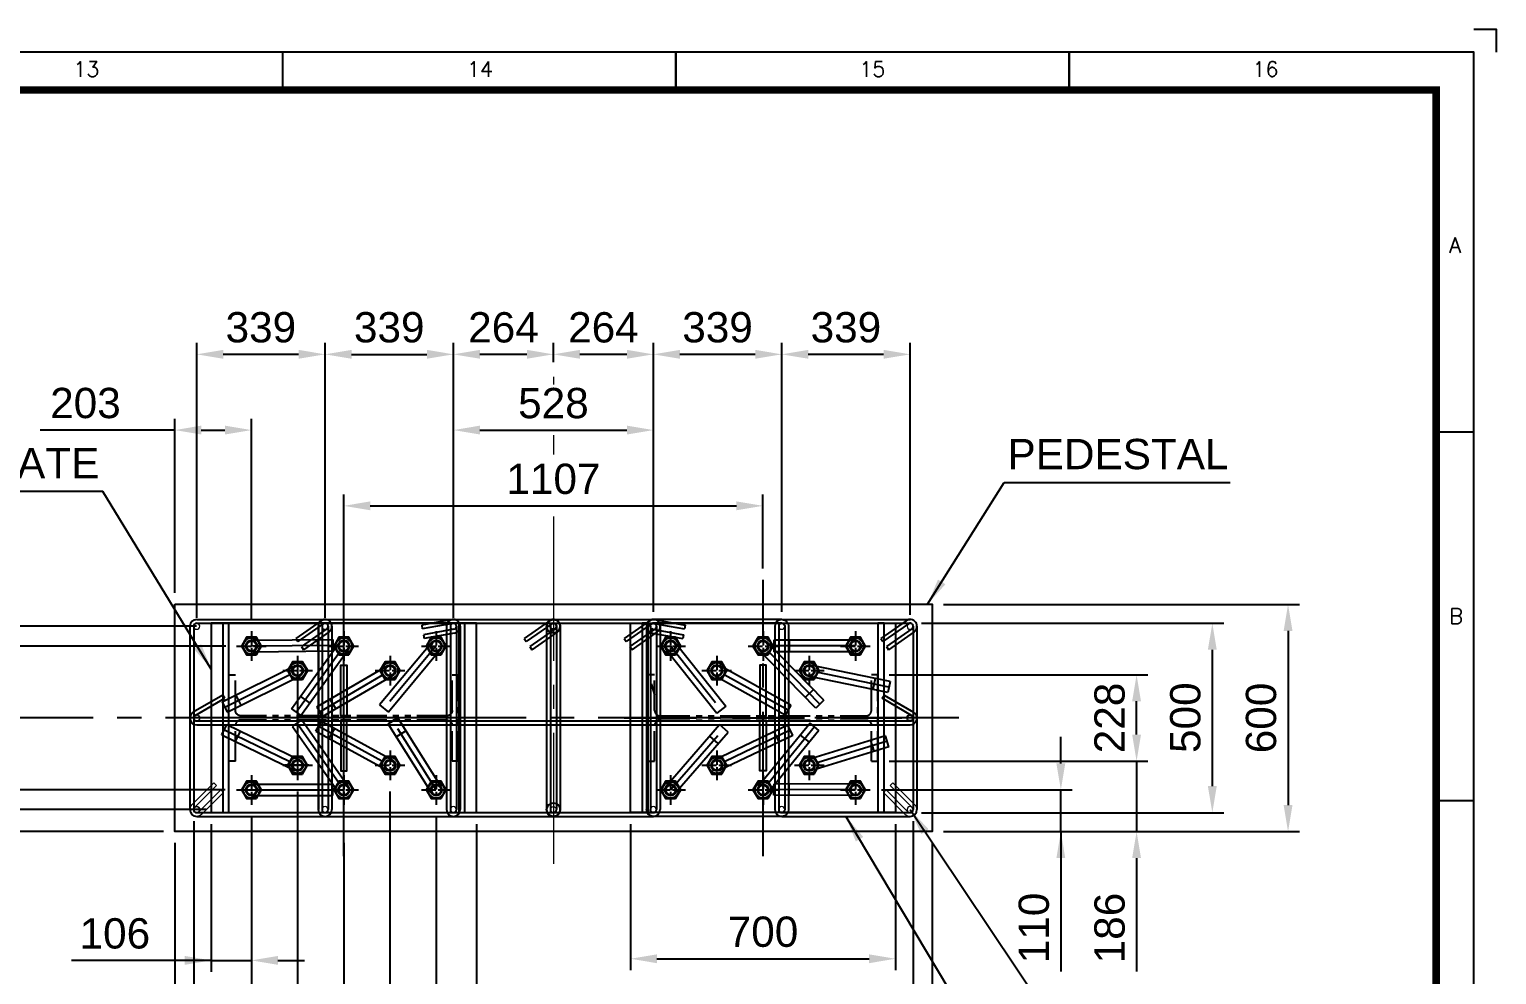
# Model space of a CAD drawing. Header units: millimetres. Extents: x -1055 to 11244, y -20673 to 2560.
# Drawn here: x 4009.2 to 4202.9, y 1617.1 to 1741.8 of the extents above; entities that cross this region are included whole.
import ezdxf
from ezdxf.enums import TextEntityAlignment as Align

# ---------------------------------------------------------------- set-up
doc = ezdxf.new("R2010")
doc.units = ezdxf.units.MM
doc.linetypes.add('CENTER2', pattern=[28.575, 19.05, -3.175, 3.175, -3.175])
doc.linetypes.add('PHANTOM2', pattern=[31.75, 15.875, -3.175, 3.175, -3.175, 3.175, -3.175])
doc.layers.add('BORDER', color=6, linetype='Continuous')
doc.styles.add('ROMANS', font='romans.shx', dxfattribs={"width": 0.8})
doc.styles.get("Standard").update_dxf_attribs({"font": 'arial.ttf'})
doc.dimstyles.new('ISO-25', dxfattribs={"dimtxt": 4, "dimasz": 3.5, "dimexe": 1.5, "dimexo": 1.5, "dimgap": 1.5, "dimtad": 1, "dimtxsty": 'Standard', "dimcen": 0, "dimadec": 0, "dimazin": 0, "dimtfac": 1, "dimtmove": 0, "dimatfit": 3, "dimfxl": 1, "dimarcsym": 0})

# ---------------------------------------------------------------- blocks, each defined once
blk = doc.blocks.new('A1B')
at = {"layer": 'BORDER', "color": 1}
for p, q in [((679.69, 590), (679.69, 585)), ((731.63, 590), (731.63, 585)), ((731.63, 585), (731.63, 590)), ((731.63, 590), (731.63, 585)), ((783.56, 590), (783.56, 585)), ((783.56, 585), (783.56, 590)), ((837, 539.83), (832, 539.83)), ((837, 491.17), (832, 491.17))]:
    blk.add_line(p, q, dxfattribs=at)
blk.add_lwpolyline([(840, 590), (840, 593), (837, 593)], dxfattribs=at)
at = {"layer": 'BORDER'}
blk.add_lwpolyline([(837, 3), (837, 590), (3, 590), (3, 3)], close=True, dxfattribs=at)
at = {"layer": 'BORDER', "const_width": 1}
blk.add_lwpolyline([(8, 8), (832, 8), (832, 585), (8, 585)], close=True, dxfattribs=at)
at = {"layer": 'BORDER', "color": 1, "style": 'ROMANS'}
for s, p in [('13', (653.79, 586.75)), ('14', (705.77, 586.75)), ('15', (757.56, 586.75)), ('16', (809.48, 586.75)), ('A', (834.52, 563.52)), ('B', (834.65, 514.55))]:
    blk.add_text(s, height=2, dxfattribs=at).set_placement(p, align=Align.CENTER)
blk = doc.blocks.new('*D27933')
at = {"color": 0, "lineweight": -2}
for p, q in [((4065.19, 1664.94), (4065.19, 1690.44)), ((4091.59, 1664.94), (4091.59, 1690.44)), ((4068.69, 1688.94), (4088.09, 1688.94))]:
    blk.add_line(p, q, dxfattribs=at)
at = {"color": 0}
for points in [[(4068.69, 1689.53), (4068.69, 1688.36), (4065.19, 1688.94)], [(4088.09, 1688.36), (4088.09, 1689.53), (4091.59, 1688.94)]]:
    blk.add_solid(points, dxfattribs=at)
at = {"layer": 'Defpoints', "color": 0}
for p in [(4091.59, 1688.94), (4065.19, 1663.44), (4091.59, 1663.44)]:
    blk.add_point(p, dxfattribs=at)
at = {"color": 0, "insert": (4078.39, 1692.48), "char_height": 4, "attachment_point": 5}
blk.add_mtext('528', dxfattribs=at)
blk = doc.blocks.new('*D27934')
at = {"color": 0, "lineweight": -2}
for p, q in [((3997.6, 1650.94), (3993.89, 1650.94)), ((3995.39, 1642.34), (3995.39, 1647.44)), ((4032.53, 1638.84), (3993.89, 1638.84)), ((3995.39, 1638.84), (3995.39, 1623.48))]:
    blk.add_line(p, q, dxfattribs=at)
at = {"color": 0}
for points in [[(3995.97, 1647.44), (3994.8, 1647.44), (3995.39, 1650.94)], [(3994.8, 1642.34), (3995.97, 1642.34), (3995.39, 1638.84)]]:
    blk.add_solid(points, dxfattribs=at)
at = {"layer": 'Defpoints', "color": 0}
for p in [(3995.39, 1650.94), (3999.1, 1650.94), (4034.03, 1638.84)]:
    blk.add_point(p, dxfattribs=at)
at = {"color": 0, "insert": (3991.88, 1629.41), "char_height": 4, "attachment_point": 5, "rotation": 90}
blk.add_mtext('242', dxfattribs=at)
blk = doc.blocks.new('*D27935')
at = {"color": 0, "lineweight": -2}
for p, q in [((4035.15, 1660.44), (4003.89, 1660.44)), ((4005.39, 1656.94), (4005.39, 1644.94)), ((4035.06, 1641.44), (4003.89, 1641.44))]:
    blk.add_line(p, q, dxfattribs=at)
at = {"color": 0}
for points in [[(4005.97, 1656.94), (4004.8, 1656.94), (4005.39, 1660.44)], [(4004.8, 1644.94), (4005.97, 1644.94), (4005.39, 1641.44)]]:
    blk.add_solid(points, dxfattribs=at)
at = {"layer": 'Defpoints', "color": 0}
for p in [(4036.65, 1660.44), (4005.39, 1641.44), (4036.56, 1641.44)]:
    blk.add_point(p, dxfattribs=at)
at = {"color": 0, "insert": (4001.84, 1650.94), "char_height": 4, "attachment_point": 5, "rotation": 90}
blk.add_mtext('380', dxfattribs=at)
blk = doc.blocks.new('*D27936')
at = {"color": 0, "lineweight": -2}
for p, q in [((4005.39, 1644.94), (4005.39, 1648.44)), ((4035.06, 1641.44), (4003.89, 1641.44)), ((4005.39, 1635.94), (4005.39, 1641.44)), ((4026.89, 1635.94), (4003.89, 1635.94)), ((4005.39, 1635.94), (4005.39, 1617.49)), ((4005.39, 1632.44), (4005.39, 1628.94))]:
    blk.add_line(p, q, dxfattribs=at)
at = {"color": 0}
for points in [[(4004.8, 1644.94), (4005.97, 1644.94), (4005.39, 1641.44)], [(4005.97, 1632.44), (4004.8, 1632.44), (4005.39, 1635.94)]]:
    blk.add_solid(points, dxfattribs=at)
at = {"layer": 'Defpoints', "color": 0}
for p in [(4005.39, 1641.44), (4036.56, 1641.44), (4028.39, 1635.94)]:
    blk.add_point(p, dxfattribs=at)
at = {"color": 0, "insert": (4001.84, 1623.22), "char_height": 4, "attachment_point": 5, "rotation": 90}
blk.add_mtext('110', dxfattribs=at)
blk = doc.blocks.new('*D27937')
at = {"color": 0, "lineweight": -2}
for p, q in [((4028.39, 1667.44), (4028.39, 1690.44)), ((4038.51, 1663.9), (4038.51, 1690.44)), ((4028.39, 1688.94), (4010.64, 1688.94)), ((4031.89, 1688.94), (4035.01, 1688.94))]:
    blk.add_line(p, q, dxfattribs=at)
at = {"color": 0}
for points in [[(4031.89, 1689.53), (4031.89, 1688.36), (4028.39, 1688.94)], [(4035.01, 1688.36), (4035.01, 1689.53), (4038.51, 1688.94)]]:
    blk.add_solid(points, dxfattribs=at)
at = {"layer": 'Defpoints', "color": 0}
for p in [(4038.51, 1688.94), (4028.39, 1665.94), (4038.51, 1662.4)]:
    blk.add_point(p, dxfattribs=at)
at = {"color": 0, "insert": (4016.6, 1692.49), "char_height": 4, "attachment_point": 5}
blk.add_mtext('203', dxfattribs=at)
blk = doc.blocks.new('*D27938')
at = {"color": 0, "lineweight": -2}
for p, q in [((4129.89, 1665.94), (4176.89, 1665.94)), ((4175.39, 1662.44), (4175.39, 1639.44)), ((4129.89, 1635.94), (4176.89, 1635.94))]:
    blk.add_line(p, q, dxfattribs=at)
at = {"color": 0}
for points in [[(4175.97, 1662.44), (4174.8, 1662.44), (4175.39, 1665.94)], [(4174.8, 1639.44), (4175.97, 1639.44), (4175.39, 1635.94)]]:
    blk.add_solid(points, dxfattribs=at)
at = {"layer": 'Defpoints', "color": 0}
for p in [(4128.39, 1665.94), (4128.39, 1635.94), (4175.39, 1635.94)]:
    blk.add_point(p, dxfattribs=at)
at = {"color": 0, "insert": (4171.84, 1650.94), "char_height": 4, "attachment_point": 5, "rotation": 90}
blk.add_mtext('600', dxfattribs=at)
blk = doc.blocks.new('*D27939')
at = {"color": 0, "lineweight": -2}
for p, q in [((4126.99, 1663.44), (4166.89, 1663.44)), ((4165.39, 1641.94), (4165.39, 1659.94)), ((4126.99, 1638.44), (4166.89, 1638.44))]:
    blk.add_line(p, q, dxfattribs=at)
at = {"color": 0}
for points in [[(4165.97, 1659.94), (4164.8, 1659.94), (4165.39, 1663.44)], [(4164.8, 1641.94), (4165.97, 1641.94), (4165.39, 1638.44)]]:
    blk.add_solid(points, dxfattribs=at)
at = {"layer": 'Defpoints', "color": 0}
for p in [(4125.49, 1663.44), (4165.39, 1663.44), (4125.49, 1638.44)]:
    blk.add_point(p, dxfattribs=at)
at = {"color": 0, "insert": (4161.84, 1650.98), "char_height": 4, "attachment_point": 5, "rotation": 90}
blk.add_mtext('500', dxfattribs=at)
blk = doc.blocks.new('*D27940')
at = {"color": 0, "lineweight": -2}
for p, q in [((4122.74, 1656.64), (4156.89, 1656.64)), ((4155.39, 1648.74), (4155.39, 1653.14)), ((4122.74, 1645.24), (4156.89, 1645.24))]:
    blk.add_line(p, q, dxfattribs=at)
at = {"color": 0}
for points in [[(4155.97, 1653.14), (4154.8, 1653.14), (4155.39, 1656.64)], [(4154.8, 1648.74), (4155.97, 1648.74), (4155.39, 1645.24)]]:
    blk.add_solid(points, dxfattribs=at)
at = {"layer": 'Defpoints', "color": 0}
for p in [(4121.24, 1656.64), (4155.39, 1656.64), (4121.24, 1645.24)]:
    blk.add_point(p, dxfattribs=at)
at = {"color": 0, "insert": (4151.84, 1650.94), "char_height": 4, "attachment_point": 5, "rotation": 90}
blk.add_mtext('228', dxfattribs=at)
blk = doc.blocks.new('*D27941')
at = {"color": 0, "lineweight": -2}
for p, q in [((4155.39, 1648.74), (4155.39, 1652.24)), ((4122.74, 1645.24), (4156.89, 1645.24)), ((4155.39, 1645.24), (4155.39, 1635.94)), ((4129.89, 1635.94), (4156.89, 1635.94)), ((4155.39, 1632.44), (4155.39, 1617.48))]:
    blk.add_line(p, q, dxfattribs=at)
at = {"color": 0}
for points in [[(4154.8, 1648.74), (4155.97, 1648.74), (4155.39, 1645.24)], [(4155.97, 1632.44), (4154.8, 1632.44), (4155.39, 1635.94)]]:
    blk.add_solid(points, dxfattribs=at)
at = {"layer": 'Defpoints', "color": 0}
for p in [(4121.24, 1645.24), (4128.39, 1635.94), (4155.39, 1635.94)]:
    blk.add_point(p, dxfattribs=at)
at = {"color": 0, "insert": (4151.84, 1623.21), "char_height": 4, "attachment_point": 5, "rotation": 90}
blk.add_mtext('186', dxfattribs=at)
blk = doc.blocks.new('*D27942')
at = {"color": 0, "lineweight": -2}
for p, q in [((4145.39, 1644.94), (4145.39, 1648.44)), ((4121.72, 1641.44), (4146.89, 1641.44)), ((4145.39, 1635.94), (4145.39, 1641.44)), ((4129.89, 1635.94), (4146.89, 1635.94)), ((4145.39, 1635.94), (4145.39, 1617.49)), ((4145.39, 1632.44), (4145.39, 1628.94))]:
    blk.add_line(p, q, dxfattribs=at)
at = {"color": 0}
for points in [[(4144.8, 1644.94), (4145.97, 1644.94), (4145.39, 1641.44)], [(4145.97, 1632.44), (4144.8, 1632.44), (4145.39, 1635.94)]]:
    blk.add_solid(points, dxfattribs=at)
at = {"layer": 'Defpoints', "color": 0}
for p in [(4120.22, 1641.44), (4145.39, 1641.44), (4128.39, 1635.94)]:
    blk.add_point(p, dxfattribs=at)
at = {"color": 0, "insert": (4141.84, 1623.22), "char_height": 4, "attachment_point": 5, "rotation": 90}
blk.add_mtext('110', dxfattribs=at)
blk = doc.blocks.new('*D27943')
at = {"color": 0, "lineweight": -2}
for p, q in [((4028.39, 1634.44), (4028.39, 1547.44)), ((4128.39, 1634.44), (4128.39, 1547.44)), ((4031.89, 1548.94), (4124.89, 1548.94))]:
    blk.add_line(p, q, dxfattribs=at)
at = {"color": 0}
for points in [[(4031.89, 1549.53), (4031.89, 1548.36), (4028.39, 1548.94)], [(4124.89, 1548.36), (4124.89, 1549.53), (4128.39, 1548.94)]]:
    blk.add_solid(points, dxfattribs=at)
at = {"layer": 'Defpoints', "color": 0}
for p in [(4028.39, 1635.94), (4128.39, 1635.94), (4128.39, 1548.94)]:
    blk.add_point(p, dxfattribs=at)
at = {"color": 0, "insert": (4078.39, 1552.48), "char_height": 4, "attachment_point": 5}
blk.add_mtext('2000', dxfattribs=at)
blk = doc.blocks.new('*D27944')
at = {"color": 0, "lineweight": -2}
for p, q in [((4030.89, 1637.34), (4030.89, 1557.44)), ((4125.89, 1637.34), (4125.89, 1557.44)), ((4034.39, 1558.94), (4122.39, 1558.94))]:
    blk.add_line(p, q, dxfattribs=at)
at = {"color": 0}
for points in [[(4034.39, 1559.53), (4034.39, 1558.36), (4030.89, 1558.94)], [(4122.39, 1558.36), (4122.39, 1559.53), (4125.89, 1558.94)]]:
    blk.add_solid(points, dxfattribs=at)
at = {"layer": 'Defpoints', "color": 0}
for p in [(4030.89, 1638.84), (4125.89, 1638.84), (4125.89, 1558.94)]:
    blk.add_point(p, dxfattribs=at)
at = {"color": 0, "insert": (4078.36, 1562.48), "char_height": 4, "attachment_point": 5}
blk.add_mtext('1900', dxfattribs=at)
blk = doc.blocks.new('*D27945')
at = {"color": 0, "lineweight": -2}
for p, q in [((4030.89, 1637.34), (4030.89, 1607.44)), ((4038.51, 1637.99), (4038.51, 1607.44)), ((4030.89, 1608.94), (4012.43, 1608.94)), ((4027.39, 1608.94), (4023.89, 1608.94)), ((4030.89, 1608.94), (4038.51, 1608.94)), ((4042.01, 1608.94), (4045.51, 1608.94))]:
    blk.add_line(p, q, dxfattribs=at)
at = {"color": 0}
for points in [[(4027.39, 1608.36), (4027.39, 1609.53), (4030.89, 1608.94)], [(4042.01, 1609.53), (4042.01, 1608.36), (4038.51, 1608.94)]]:
    blk.add_solid(points, dxfattribs=at)
at = {"layer": 'Defpoints', "color": 0}
for p in [(4038.51, 1639.49), (4030.89, 1638.84), (4038.51, 1608.94)]:
    blk.add_point(p, dxfattribs=at)
at = {"color": 0, "insert": (4018.16, 1612.49), "char_height": 4, "attachment_point": 5}
blk.add_mtext('153', dxfattribs=at)
blk = doc.blocks.new('*D27946')
at = {"color": 0, "lineweight": -2}
for p, q in [((4044.61, 1641.24), (4044.61, 1597.44)), ((4038.51, 1637.99), (4038.51, 1597.44)), ((4038.51, 1598.94), (4014.38, 1598.94)), ((4035.01, 1598.94), (4031.51, 1598.94)), ((4038.51, 1598.94), (4044.61, 1598.94)), ((4048.11, 1598.94), (4051.61, 1598.94))]:
    blk.add_line(p, q, dxfattribs=at)
at = {"color": 0}
for points in [[(4035.01, 1598.36), (4035.01, 1599.53), (4038.51, 1598.94)], [(4048.11, 1599.53), (4048.11, 1598.36), (4044.61, 1598.94)]]:
    blk.add_solid(points, dxfattribs=at)
at = {"layer": 'Defpoints', "color": 0}
for p in [(4044.61, 1642.74), (4038.51, 1639.49), (4044.61, 1598.94)]:
    blk.add_point(p, dxfattribs=at)
at = {"color": 0, "insert": (4020.09, 1602.45), "char_height": 4, "attachment_point": 5}
blk.add_mtext('122', dxfattribs=at)
blk = doc.blocks.new('*D27947')
at = {"color": 0, "lineweight": -2}
for p, q in [((4044.61, 1641.24), (4044.61, 1567.44)), ((4050.71, 1634.44), (4050.71, 1567.44)), ((4041.11, 1568.94), (4037.61, 1568.94)), ((4044.61, 1568.94), (4050.71, 1568.94)), ((4050.71, 1568.94), (4069.13, 1568.94)), ((4054.21, 1568.94), (4057.71, 1568.94))]:
    blk.add_line(p, q, dxfattribs=at)
at = {"color": 0}
for points in [[(4041.11, 1568.36), (4041.11, 1569.53), (4044.61, 1568.94)], [(4054.21, 1569.53), (4054.21, 1568.36), (4050.71, 1568.94)]]:
    blk.add_solid(points, dxfattribs=at)
at = {"layer": 'Defpoints', "color": 0}
for p in [(4044.61, 1642.74), (4050.71, 1635.94), (4050.71, 1568.94)]:
    blk.add_point(p, dxfattribs=at)
at = {"color": 0, "insert": (4063.42, 1572.45), "char_height": 4, "attachment_point": 5}
blk.add_mtext('122', dxfattribs=at)
blk = doc.blocks.new('*D27948')
at = {"color": 0, "lineweight": -2}
for p, q in [((4056.81, 1641.24), (4056.81, 1577.44)), ((4050.71, 1634.44), (4050.71, 1577.44)), ((4047.21, 1578.94), (4043.71, 1578.94)), ((4050.71, 1578.94), (4056.81, 1578.94)), ((4056.81, 1578.94), (4075.23, 1578.94)), ((4060.31, 1578.94), (4063.81, 1578.94))]:
    blk.add_line(p, q, dxfattribs=at)
at = {"color": 0}
for points in [[(4047.21, 1578.36), (4047.21, 1579.53), (4050.71, 1578.94)], [(4060.31, 1579.53), (4060.31, 1578.36), (4056.81, 1578.94)]]:
    blk.add_solid(points, dxfattribs=at)
at = {"layer": 'Defpoints', "color": 0}
for p in [(4056.81, 1642.74), (4050.71, 1635.94), (4056.81, 1578.94)]:
    blk.add_point(p, dxfattribs=at)
at = {"color": 0, "insert": (4069.52, 1582.45), "char_height": 4, "attachment_point": 5}
blk.add_mtext('122', dxfattribs=at)
blk = doc.blocks.new('*D27949')
at = {"color": 0, "lineweight": -2}
for p, q in [((4056.81, 1641.24), (4056.81, 1587.44)), ((4062.91, 1637.99), (4062.91, 1587.44)), ((4053.31, 1588.94), (4049.81, 1588.94)), ((4062.91, 1588.94), (4056.81, 1588.94)), ((4062.91, 1588.94), (4081.33, 1588.94)), ((4066.41, 1588.94), (4069.91, 1588.94))]:
    blk.add_line(p, q, dxfattribs=at)
at = {"color": 0}
for points in [[(4053.31, 1588.36), (4053.31, 1589.53), (4056.81, 1588.94)], [(4066.41, 1589.53), (4066.41, 1588.36), (4062.91, 1588.94)]]:
    blk.add_solid(points, dxfattribs=at)
at = {"layer": 'Defpoints', "color": 0}
for p in [(4056.81, 1642.74), (4062.91, 1639.49), (4056.81, 1588.94)]:
    blk.add_point(p, dxfattribs=at)
at = {"color": 0, "insert": (4075.62, 1592.45), "char_height": 4, "attachment_point": 5}
blk.add_mtext('122', dxfattribs=at)
blk = doc.blocks.new('*D27950')
at = {"color": 0, "lineweight": -2}
for p, q in [((4050.71, 1667.44), (4050.71, 1680.44)), ((4106.06, 1670.67), (4106.06, 1680.44)), ((4054.21, 1678.94), (4102.56, 1678.94))]:
    blk.add_line(p, q, dxfattribs=at)
at = {"color": 0}
for points in [[(4054.21, 1679.53), (4054.21, 1678.36), (4050.71, 1678.94)], [(4102.56, 1678.36), (4102.56, 1679.53), (4106.06, 1678.94)]]:
    blk.add_solid(points, dxfattribs=at)
at = {"layer": 'Defpoints', "color": 0}
for p in [(4106.06, 1678.94), (4106.06, 1669.17), (4050.71, 1665.94)]:
    blk.add_point(p, dxfattribs=at)
at = {"color": 0, "insert": (4078.39, 1682.48), "char_height": 4, "attachment_point": 5}
blk.add_mtext('1107', dxfattribs=at)
blk = doc.blocks.new('*D27951')
at = {"color": 0, "lineweight": -2}
for p, q in [((4048.24, 1664.14), (4048.24, 1700.44)), ((4065.19, 1664.14), (4065.19, 1700.44)), ((4051.74, 1698.94), (4061.69, 1698.94))]:
    blk.add_line(p, q, dxfattribs=at)
at = {"color": 0}
for points in [[(4051.74, 1699.53), (4051.74, 1698.36), (4048.24, 1698.94)], [(4061.69, 1698.36), (4061.69, 1699.53), (4065.19, 1698.94)]]:
    blk.add_solid(points, dxfattribs=at)
at = {"layer": 'Defpoints', "color": 0}
for p in [(4065.19, 1698.94), (4048.24, 1662.64), (4065.19, 1662.64)]:
    blk.add_point(p, dxfattribs=at)
at = {"color": 0, "insert": (4056.71, 1702.49), "char_height": 4, "attachment_point": 5}
blk.add_mtext('339', dxfattribs=at)
blk = doc.blocks.new('*D27952')
at = {"color": 0, "lineweight": -2}
for p, q in [((4031.29, 1664.14), (4031.29, 1700.44)), ((4048.24, 1664.14), (4048.24, 1700.44)), ((4044.74, 1698.94), (4034.79, 1698.94))]:
    blk.add_line(p, q, dxfattribs=at)
at = {"color": 0}
for points in [[(4034.79, 1699.53), (4034.79, 1698.36), (4031.29, 1698.94)], [(4044.74, 1698.36), (4044.74, 1699.53), (4048.24, 1698.94)]]:
    blk.add_solid(points, dxfattribs=at)
at = {"layer": 'Defpoints', "color": 0}
for p in [(4031.29, 1698.94), (4031.29, 1662.64), (4048.24, 1662.64)]:
    blk.add_point(p, dxfattribs=at)
at = {"color": 0, "insert": (4039.76, 1702.49), "char_height": 4, "attachment_point": 5}
blk.add_mtext('339', dxfattribs=at)
blk = doc.blocks.new('*D27953')
at = {"color": 0, "lineweight": -2}
for p, q in [((4065.19, 1664.14), (4065.19, 1700.44)), ((4078.39, 1698.17), (4078.39, 1700.44)), ((4074.89, 1698.94), (4068.69, 1698.94))]:
    blk.add_line(p, q, dxfattribs=at)
at = {"color": 0}
for points in [[(4068.69, 1699.53), (4068.69, 1698.36), (4065.19, 1698.94)], [(4074.89, 1698.36), (4074.89, 1699.53), (4078.39, 1698.94)]]:
    blk.add_solid(points, dxfattribs=at)
at = {"layer": 'Defpoints', "color": 0}
for p in [(4065.19, 1698.94), (4078.39, 1696.67), (4065.19, 1662.64)]:
    blk.add_point(p, dxfattribs=at)
at = {"color": 0, "insert": (4071.79, 1702.48), "char_height": 4, "attachment_point": 5}
blk.add_mtext('264', dxfattribs=at)
blk = doc.blocks.new('*D27954')
at = {"color": 0, "lineweight": -2}
for p, q in [((4108.54, 1664.94), (4108.54, 1700.44)), ((4125.49, 1664.54), (4125.49, 1700.44)), ((4121.99, 1698.94), (4112.04, 1698.94))]:
    blk.add_line(p, q, dxfattribs=at)
at = {"color": 0}
for points in [[(4112.04, 1699.53), (4112.04, 1698.36), (4108.54, 1698.94)], [(4121.99, 1698.36), (4121.99, 1699.53), (4125.49, 1698.94)]]:
    blk.add_solid(points, dxfattribs=at)
at = {"layer": 'Defpoints', "color": 0}
for p in [(4108.54, 1698.94), (4108.54, 1663.44), (4125.49, 1663.04)]:
    blk.add_point(p, dxfattribs=at)
at = {"color": 0, "insert": (4117.01, 1702.49), "char_height": 4, "attachment_point": 5}
blk.add_mtext('339', dxfattribs=at)
blk = doc.blocks.new('*D27955')
at = {"color": 0, "lineweight": -2}
for p, q in [((4091.59, 1664.94), (4091.59, 1700.44)), ((4108.54, 1664.94), (4108.54, 1700.44)), ((4105.04, 1698.94), (4095.09, 1698.94))]:
    blk.add_line(p, q, dxfattribs=at)
at = {"color": 0}
for points in [[(4095.09, 1699.53), (4095.09, 1698.36), (4091.59, 1698.94)], [(4105.04, 1698.36), (4105.04, 1699.53), (4108.54, 1698.94)]]:
    blk.add_solid(points, dxfattribs=at)
at = {"layer": 'Defpoints', "color": 0}
for p in [(4091.59, 1698.94), (4091.59, 1663.44), (4108.54, 1663.44)]:
    blk.add_point(p, dxfattribs=at)
at = {"color": 0, "insert": (4100.06, 1702.49), "char_height": 4, "attachment_point": 5}
blk.add_mtext('339', dxfattribs=at)
blk = doc.blocks.new('*D27956')
at = {"color": 0, "lineweight": -2}
for p, q in [((4078.39, 1697.91), (4078.39, 1700.44)), ((4091.59, 1664.94), (4091.59, 1700.44)), ((4088.09, 1698.94), (4081.89, 1698.94))]:
    blk.add_line(p, q, dxfattribs=at)
at = {"color": 0}
for points in [[(4081.89, 1699.53), (4081.89, 1698.36), (4078.39, 1698.94)], [(4088.09, 1698.36), (4088.09, 1699.53), (4091.59, 1698.94)]]:
    blk.add_solid(points, dxfattribs=at)
at = {"layer": 'Defpoints', "color": 0}
for p in [(4078.39, 1698.94), (4078.39, 1696.41), (4091.59, 1663.44)]:
    blk.add_point(p, dxfattribs=at)
at = {"color": 0, "insert": (4084.99, 1702.48), "char_height": 4, "attachment_point": 5}
blk.add_mtext('264', dxfattribs=at)
blk = doc.blocks.new('A$7E961315419141')
for p, q in [((8.69, 7.86), (0.9, 3.36)), ((9.19, 6.99), (8.69, 7.86)), ((182.81, 6.99), (183.31, 7.86)), ((183.31, 7.86), (191.1, 3.36)), ((1.4, 2.49), (9.19, 6.99)), ((190.6, 2.49), (182.81, 6.99)), ((1.8, 1), (190.2, 1)), ((1.8, 0), (190.2, 0))]:
    blk.add_line(p, q)
for centre, radius, start, end in [((1.8, 1.8), 1.8, 120, 270), ((1.8, 1.8), 0.8, 120, 270), ((190.2, 1.8), 1.8, 270, 60), ((190.2, 1.8), 0.8, 270, 60)]:
    blk.add_arc(centre, radius, start, end)
blk = doc.blocks.new('A$7E96121019391FB')
at = {"color": 1}
blk.add_lwpolyline([(39.8, 0), (53.1, 23), (39.8, 46), (13.3, 46), (0, 23), (13.3, 0)], close=True, dxfattribs=at)
for radius in [21.2, 15, 13.1]:
    blk.add_circle((26.6, 23), radius, dxfattribs=at)
blk = doc.blocks.new('A$7E9612101F8110')
at = {"color": 3, "linetype": 'CENTER2', "ltscale": 0.2}
for p, q in [((3.91, 7.83), (3.91, 0)), ((0, 3.91), (7.83, 3.91))]:
    blk.add_line(p, q, dxfattribs=at)
at = {"xscale": 0.1, "yscale": 0.1, "zscale": 0.1}
blk.add_blockref('A$7E96121019391FB', (1.26, 1.61), dxfattribs=at)
blk = doc.blocks.new('A$7E9716F822391')
at = {"color": 6}
for p, q in [((0.9, 26), (17.85, 26)), ((0.9, 25.5), (17.85, 25.5)), ((17.33, 25.84), (13.98, 23.49)), ((17.62, 25.43), (14.26, 23.08)), ((0, 25.1), (0, 0.9)), ((0.5, 25.1), (0.5, 0.9)), ((13.98, 23.49), (14.26, 23.08)), ((18.08, 24.77), (14.72, 22.42)), ((18.37, 24.36), (15.01, 22.01)), ((18.25, 25.1), (18.25, 0.9)), ((18.75, 25.1), (18.75, 0.9)), ((14.72, 22.42), (15.01, 22.01)), ((0.9, 0.5), (17.85, 0.5)), ((0.9, 0), (17.85, 0))]:
    blk.add_line(p, q, dxfattribs=at)
for centre, radius, start, end in [((0.9, 25.1), 0.9, 90, 180), ((0.9, 25.1), 0.4, 90, 180), ((17.85, 25.1), 0.9, 305, 125), ((17.85, 25.1), 0.4, 305, 125), ((0.9, 0.9), 0.9, 180, 270), ((0.9, 0.9), 0.4, 180, 270), ((17.85, 0.9), 0.9, 270, 0), ((17.85, 0.9), 0.4, 270, 0)]:
    blk.add_arc(centre, radius, start, end, dxfattribs=at)
blk = doc.blocks.new('A$7E9716F112B188')
at = {"color": 5}
for p, q in [((0.9, 26), (14.1, 26)), ((0.9, 25.5), (14.1, 25.5)), ((13.58, 25.84), (10.23, 23.49)), ((13.87, 25.43), (10.51, 23.08)), ((0, 25.1), (0, 0.9)), ((0.5, 25.1), (0.5, 0.9)), ((10.23, 23.49), (10.51, 23.08)), ((14.33, 24.77), (10.97, 22.42)), ((14.62, 24.36), (11.26, 22.01)), ((14.5, 25.1), (14.5, 0.9)), ((15, 25.1), (15, 0.9)), ((10.97, 22.42), (11.26, 22.01)), ((0.9, 0.5), (14.1, 0.5)), ((0.9, 0), (14.1, 0))]:
    blk.add_line(p, q, dxfattribs=at)
for centre, radius, start, end in [((0.9, 25.1), 0.9, 90, 180), ((0.9, 25.1), 0.4, 90, 180), ((14.1, 25.1), 0.9, 305, 125), ((14.1, 25.1), 0.4, 305, 125), ((0.9, 0.9), 0.9, 180, 270), ((0.9, 0.9), 0.4, 180, 270), ((14.1, 0.9), 0.9, 270, 0), ((14.1, 0.9), 0.4, 270, 0)]:
    blk.add_arc(centre, radius, start, end, dxfattribs=at)
blk = doc.blocks.new('A$7E9716F163B289')
at = {"color": 6}
for p, q in [((0.9, 26), (17.85, 26)), ((0.9, 25.5), (17.85, 25.5)), ((17.69, 25.99), (13.66, 25.27)), ((13.66, 25.27), (13.74, 24.78)), ((17.78, 25.49), (13.74, 24.78)), ((0, 25.1), (0, 0.9)), ((0.5, 25.1), (0.5, 0.9)), ((17.92, 24.71), (13.88, 23.99)), ((13.88, 23.99), (13.97, 23.5)), ((18.01, 24.21), (13.97, 23.5)), ((18.25, 25.1), (18.25, 0.9)), ((18.75, 25.1), (18.75, 0.9)), ((0.9, 0.5), (17.85, 0.5)), ((0.9, 0), (17.85, 0))]:
    blk.add_line(p, q, dxfattribs=at)
for centre, radius, start, end in [((0.9, 25.1), 0.9, 90, 180), ((0.9, 25.1), 0.4, 90, 180), ((17.85, 25.1), 0.9, 280, 100), ((17.85, 25.1), 0.4, 280, 100), ((0.9, 0.9), 0.9, 180, 270), ((0.9, 0.9), 0.4, 180, 270), ((17.85, 0.9), 0.9, 270, 0), ((17.85, 0.9), 0.4, 270, 0)]:
    blk.add_arc(centre, radius, start, end, dxfattribs=at)
blk = doc.blocks.new('*D28431')
at = {"color": 0, "lineweight": -2}
for p, q in [((3995.39, 1663.04), (3995.39, 1678.41)), ((4031.26, 1663.04), (3993.89, 1663.04)), ((3995.39, 1654.44), (3995.39, 1659.54)), ((3993.89, 1650.94), (3993.89, 1650.94))]:
    blk.add_line(p, q, dxfattribs=at)
at = {"color": 0}
for points in [[(3995.97, 1659.54), (3994.8, 1659.54), (3995.39, 1663.04)], [(3994.8, 1654.44), (3995.97, 1654.44), (3995.39, 1650.94)]]:
    blk.add_solid(points, dxfattribs=at)
at = {"layer": 'Defpoints', "color": 0}
for p in [(3995.39, 1663.04), (4032.76, 1663.04), (3995.39, 1650.94)]:
    blk.add_point(p, dxfattribs=at)
at = {"color": 0, "insert": (3991.88, 1672.47), "char_height": 4, "attachment_point": 5, "rotation": 90}
blk.add_mtext('242', dxfattribs=at)
blk = doc.blocks.new('*D28432')
at = {"color": 0, "lineweight": -2}
for p, q in [((4088.56, 1636.94), (4088.56, 1617.66)), ((4123.56, 1636.94), (4123.56, 1617.66)), ((4092.06, 1619.16), (4120.06, 1619.16))]:
    blk.add_line(p, q, dxfattribs=at)
at = {"color": 0}
for points in [[(4092.06, 1619.74), (4092.06, 1618.57), (4088.56, 1619.16)], [(4120.06, 1618.57), (4120.06, 1619.74), (4123.56, 1619.16)]]:
    blk.add_solid(points, dxfattribs=at)
at = {"layer": 'Defpoints', "color": 0}
for p in [(4088.56, 1638.44), (4123.56, 1638.44), (4123.56, 1619.16)]:
    blk.add_point(p, dxfattribs=at)
at = {"color": 0, "insert": (4106.06, 1622.7), "char_height": 4, "attachment_point": 5}
blk.add_mtext('700', dxfattribs=at)
blk = doc.blocks.new('A$7E971812222C2B')
at = {"color": 50, "lineweight": 0}
for p, q in [((0.53, 3.07), (6.33, 8.87)), ((1.23, 2.37), (7.03, 8.16)), ((7.03, 8.16), (6.33, 8.87)), ((2.37, 1.23), (8.16, 7.03)), ((3.07, 0.53), (8.87, 6.33)), ((8.87, 6.33), (8.16, 7.03))]:
    blk.add_line(p, q, dxfattribs=at)
for radius in [1.8, 0.8]:
    blk.add_arc((1.8, 1.8), radius, 135, 315, dxfattribs=at)
blk = doc.blocks.new('A$7E971812261925D')
at = {"color": 50, "lineweight": 0}
for p, q in [((1.8, 52), (96, 52)), ((1.8, 52), (96, 52)), ((1.8, 52), (96, 52)), ((1.8, 51), (96, 51)), ((0, 50.2), (0, 1.8)), ((1, 50.2), (1, 1.8)), ((96.8, 1.8), (96.8, 50.2)), ((97.8, 1.8), (97.8, 50.2)), ((1.8, 1), (96, 1)), ((1.8, 0), (96, 0))]:
    blk.add_line(p, q, dxfattribs=at)
at = {"color": 113, "lineweight": 0, "extrusion": (0, 0, -1)}
blk.add_circle((-96, 50.2), 0.8, dxfattribs=at)
at = {"color": 50, "lineweight": 0, "extrusion": (0, 0, -1)}
for radius in [1.8, 1.8, 0.8]:
    blk.add_arc((-1.8, 50.2), radius, 0, 90, dxfattribs=at)
at = {"color": 50, "lineweight": 0}
for centre, radius, start, end in [((96, 50.2), 1.8, 0, 90), ((96, 50.2), 0.8, 0, 90), ((96, 1.8), 0.8, 270, 0), ((96, 1.8), 1.8, 270, 0)]:
    blk.add_arc(centre, radius, start, end, dxfattribs=at)
at = {"xscale": -1, "rotation": 270}
blk.add_blockref('A$7E971812222C2B', (0, 0), dxfattribs=at)
blk = doc.blocks.new('*D28640')
at = {"color": 0, "lineweight": -2}
for p, q in [((4038.51, 1637.99), (4038.51, 1617.44)), ((4033.21, 1636.94), (4033.21, 1617.44)), ((4033.21, 1618.94), (4014.75, 1618.94)), ((4029.71, 1618.94), (4026.21, 1618.94)), ((4033.21, 1618.94), (4038.51, 1618.94)), ((4042.01, 1618.94), (4045.51, 1618.94))]:
    blk.add_line(p, q, dxfattribs=at)
at = {"color": 0}
for points in [[(4029.71, 1618.36), (4029.71, 1619.53), (4033.21, 1618.94)], [(4042.01, 1619.53), (4042.01, 1618.36), (4038.51, 1618.94)]]:
    blk.add_solid(points, dxfattribs=at)
at = {"layer": 'Defpoints', "color": 0}
for p in [(4038.51, 1639.49), (4033.21, 1638.44), (4038.51, 1618.94)]:
    blk.add_point(p, dxfattribs=at)
at = {"color": 0, "insert": (4020.48, 1622.48), "char_height": 4, "attachment_point": 5}
blk.add_mtext('106', dxfattribs=at)
blk = doc.blocks.new('*D28641')
at = {"color": 0, "lineweight": -2}
for p, q in [((4062.91, 1637.99), (4062.91, 1607.48)), ((4068.21, 1636.94), (4068.21, 1607.48)), ((4059.41, 1608.98), (4055.91, 1608.98)), ((4062.91, 1608.98), (4068.21, 1608.98)), ((4071.71, 1608.98), (4086.67, 1608.98))]:
    blk.add_line(p, q, dxfattribs=at)
at = {"color": 0}
for points in [[(4059.41, 1608.4), (4059.41, 1609.57), (4062.91, 1608.98)], [(4071.71, 1609.57), (4071.71, 1608.4), (4068.21, 1608.98)]]:
    blk.add_solid(points, dxfattribs=at)
at = {"layer": 'Defpoints', "color": 0}
for p in [(4062.91, 1639.49), (4068.21, 1638.44), (4068.21, 1608.98)]:
    blk.add_point(p, dxfattribs=at)
at = {"color": 0, "insert": (4080.94, 1612.52), "char_height": 4, "attachment_point": 5}
blk.add_mtext('106', dxfattribs=at)
blk = doc.blocks.new('A$7E9810106351EA')
at = {"color": 4, "linetype": 'PHANTOM2', "ltscale": 0.5}
for p, q in [((6.3, 0), (6.3, 22.8)), ((6.3, 22.8), (8.03, 22.8)), ((8.03, 13.36), (8.03, 22.8)), ((65.27, 22.8), (67, 22.8)), ((65.27, 13.36), (65.27, 22.8)), ((67, 0), (67, 22.8)), ((63.87, 11.96), (9.43, 11.96)), ((8.03, 0), (8.03, 9.44)), ((63.87, 10.84), (9.43, 10.84)), ((65.27, 0), (65.27, 9.44)), ((8.03, 0), (6.3, 0)), ((67, 0), (65.27, 0))]:
    blk.add_line(p, q, dxfattribs=at)
at = {"color": 3, "linetype": 'CENTER2'}
blk.add_line((73.3, 11.4), (0, 11.4), dxfattribs=at)
at = {"color": 4, "linetype": 'PHANTOM2', "ltscale": 0.5, "extrusion": (0, 0, -1)}
for centre, start, end in [((-9.43, 13.36), 270, 0), ((-63.87, 13.36), 180, 270), ((-63.87, 9.44), 90, 180)]:
    blk.add_arc(centre, 1.4, start, end, dxfattribs=at)
at = {"color": 4, "linetype": 'PHANTOM2', "ltscale": 0.5}
blk.add_arc((9.43, 9.44), 1.4, 90, 180, dxfattribs=at)

msp = doc.modelspace()

# ---------------------------------------------------------------- linework, layer by layer
at = {"color": 3, "linetype": 'CENTER2', "lineweight": 0}
for p, q in [((4078.386735, 1695.950229), (4078.386735, 1694.963724)), ((4078.386735, 1688.282555), (4078.386735, 1685.720603)), ((4078.386735, 1677.532402), (4078.386735, 1631.677489))]:
    msp.add_line(p, q, dxfattribs=at)
at = {"color": 3, "linetype": 'CENTER2'}
for p, q in [((4050.711735, 1632.718527), (4050.711735, 1669.165882)), ((4106.062293, 1632.718527), (4106.062293, 1669.165882)), ((4050.711735, 1635.942205), (4050.711735, 1665.942205)), ((4044.611735, 1659.022135), (4044.611735, 1643.267572)), ((4131.93263, 1650.942205), (4007.306151, 1650.942205)), ((4070.711735, 1650.942205), (4030.711735, 1650.942205)), ((4046.073933, 1644.692205), (4042.867757, 1644.692205))]:
    msp.add_line(p, q, dxfattribs=at)
at = {"color": 50, "lineweight": 0}
for p, q in [((4028.386735, 1665.942205), (4028.386735, 1635.942205)), ((4128.386735, 1635.942205), (4128.386735, 1665.942205)), ((4028.386735, 1635.942205), (4128.386735, 1635.942205))]:
    msp.add_line(p, q, dxfattribs=at)
for p, q in [((4047.386735, 1663.042205), (4047.386735, 1638.842205)), ((4118.261735, 1660.442205), (4107.511735, 1660.442205))]:
    msp.add_line(p, q)
at = {"color": 5}
for p, q in [((4038.505093, 1661.192175), (4049.254672, 1661.287376)), ((4038.511735, 1660.442205), (4049.261314, 1660.537405)), ((4047.25475, 1661.269664), (4047.268034, 1659.769723)), ((4049.254672, 1661.287376), (4049.267955, 1659.787435)), ((4118.261735, 1661.192205), (4107.511735, 1661.192205)), ((4107.511735, 1661.192205), (4107.511735, 1659.692205)), ((4118.261735, 1661.192205), (4109.511735, 1661.192205)), ((4109.511735, 1661.192205), (4109.511735, 1659.692205)), ((4038.518377, 1659.692234), (4049.267955, 1659.787435)), ((4118.261735, 1659.692205), (4107.511735, 1659.692205)), ((4118.261735, 1659.692205), (4109.511735, 1659.692205)), ((4038.511735, 1642.192205), (4049.261735, 1642.192205)), ((4038.511735, 1641.442205), (4049.261735, 1641.442205)), ((4049.261735, 1640.692205), (4049.261735, 1642.192205)), ((4107.508929, 1640.733569), (4107.5147, 1642.233558)), ((4118.261735, 1641.442205), (4107.511815, 1641.483563)), ((4118.264621, 1642.192199), (4107.5147, 1642.233558)), ((4109.508914, 1640.725874), (4109.514685, 1642.225863)), ((4038.511735, 1640.692205), (4049.261735, 1640.692205)), ((4118.25885, 1640.69221), (4107.508929, 1640.733569))]:
    msp.add_line(p, q, dxfattribs=at)
at = {"color": 6}
for p, q in [((4043.823333, 1652.155171), (4050.103004, 1660.880321)), ((4114.108005, 1653.272933), (4106.598924, 1660.96554)), ((4045.040796, 1651.278938), (4051.320467, 1660.004088)), ((4113.034618, 1652.225154), (4105.525537, 1659.917761)), ((4112.710967, 1654.704116), (4111.63758, 1653.656337)), ((4044.991644, 1653.778455), (4046.209107, 1652.902222)), ((4114.108005, 1653.272933), (4113.034618, 1652.225154)), ((4043.823333, 1652.155171), (4045.040796, 1651.278938)), ((4043.946379, 1649.829991), (4045.17664, 1650.688162)), ((4045.17664, 1650.688162), (4051.326866, 1641.87129)), ((4043.946379, 1649.829991), (4050.096605, 1641.013119)), ((4112.283417, 1650.241898), (4105.481793, 1641.917211)), ((4113.445001, 1649.292834), (4106.643378, 1640.968147)), ((4113.445001, 1649.292834), (4112.283417, 1650.241898)), ((4112.179583, 1647.744055), (4111.017999, 1648.693119))]:
    msp.add_line(p, q, dxfattribs=at)
at = {"color": 6, "linetype": 'CENTER2', "ltscale": 0.5}
for p, q in [((4044.432065, 1651.717055), (4050.711735, 1660.442205)), ((4113.571312, 1652.749044), (4106.062231, 1660.441651)), ((4044.561509, 1650.259076), (4050.711735, 1641.442205)), ((4112.864209, 1649.767366), (4106.062585, 1641.442679))]:
    msp.add_line(p, q, dxfattribs=at)
at = {"color": 1}
for p, q in [((4062.336213, 1660.923114), (4055.443173, 1652.673963)), ((4094.448281, 1660.909606), (4101.147694, 1652.502444)), ((4063.487257, 1659.961295), (4056.594218, 1651.712143)), ((4093.275189, 1659.974804), (4099.974602, 1651.567642)), ((4055.443173, 1652.673963), (4056.594218, 1651.712143)), ((4056.568044, 1650.153265), (4057.839109, 1650.949753)), ((4063.547268, 1641.840448), (4057.839109, 1650.949753)), ((4101.147694, 1652.502444), (4099.974602, 1651.567642)), ((4062.276202, 1641.043961), (4056.568044, 1650.153265)), ((4057.630027, 1648.458511), (4058.901092, 1649.254998)), ((4093.29589, 1641.933823), (4100.336381, 1650.057491)), ((4094.429425, 1640.951429), (4101.469916, 1649.075097)), ((4101.469916, 1649.075097), (4100.336381, 1650.057491)), ((4100.160057, 1647.563717), (4099.026522, 1648.546111))]:
    msp.add_line(p, q, dxfattribs=at)
at = {"color": 1, "linetype": 'CENTER2', "ltscale": 0.5}
for p, q in [((4062.911735, 1660.442205), (4056.018695, 1652.193053)), ((4093.861735, 1660.442205), (4100.561148, 1652.035043)), ((4062.911735, 1641.442205), (4057.203576, 1650.551509)), ((4093.862658, 1641.442626), (4100.903149, 1649.566294))]:
    msp.add_line(p, q, dxfattribs=at)
at = {"color": 4}
for p, q in [((4034.660265, 1653.057807), (4044.276482, 1657.863104)), ((4035.330771, 1651.71601), (4044.946988, 1656.521306)), ((4122.841968, 1655.757762), (4112.313062, 1657.926779)), ((4122.539315, 1654.288613), (4112.010408, 1656.45763)), ((4120.883102, 1656.1613), (4120.580448, 1654.692151)), ((4122.841968, 1655.757762), (4122.539315, 1654.288613)), ((4034.660265, 1653.057807), (4035.330771, 1651.71601)), ((4036.449329, 1653.951816), (4037.119835, 1652.610018)), ((4034.613684, 1648.71265), (4035.268819, 1650.06202)), ((4035.268819, 1650.06202), (4044.939302, 1645.36689)), ((4036.411428, 1647.839825), (4037.066563, 1649.189194)), ((4034.613684, 1648.71265), (4044.284168, 1644.01752)), ((4122.213292, 1648.577899), (4111.940874, 1645.409315)), ((4122.65542, 1647.144538), (4112.383002, 1643.975954)), ((4120.745777, 1646.555498), (4120.303649, 1647.988859)), ((4122.65542, 1647.144538), (4122.213292, 1648.577899))]:
    msp.add_line(p, q, dxfattribs=at)
at = {"color": 4, "linetype": 'CENTER2', "ltscale": 0.5}
for p, q in [((4034.995518, 1652.386908), (4044.611735, 1657.192205)), ((4122.690641, 1655.023188), (4112.161735, 1657.192205)), ((4034.941251, 1649.387335), (4044.611735, 1644.692205)), ((4122.434356, 1647.861219), (4112.161938, 1644.692635))]:
    msp.add_line(p, q, dxfattribs=at)
at = {"color": 2}
for p, q in [((4047.15411, 1652.41165), (4056.433039, 1657.839724)), ((4047.911516, 1651.116916), (4057.190445, 1656.54499)), ((4109.004024, 1651.332076), (4099.597668, 1656.536206)), ((4109.730182, 1652.64459), (4100.323826, 1657.848721)), ((4091.785016, 1653.987277), (4091.358864, 1655.425469)), ((4048.880118, 1653.421346), (4049.637524, 1652.126612)), ((4109.730182, 1652.64459), (4109.004024, 1651.332076)), ((4047.15411, 1652.41165), (4047.911516, 1651.116916)), ((4047.031241, 1649.212713), (4047.753801, 1650.527212)), ((4047.031241, 1649.212713), (4056.450573, 1644.035052)), ((4047.753801, 1650.527212), (4057.173133, 1645.34955)), ((4048.782354, 1648.250153), (4049.504914, 1649.564652)), ((4109.343029, 1649.987351), (4099.637392, 1645.368628)), ((4108.183248, 1647.774247), (4107.53869, 1649.128701)), ((4109.987587, 1648.632897), (4109.343029, 1649.987351)), ((4109.987587, 1648.632897), (4100.28195, 1644.014174))]:
    msp.add_line(p, q, dxfattribs=at)
at = {"color": 2, "linetype": 'CENTER2', "ltscale": 0.5}
for p, q in [((4047.532813, 1651.764283), (4056.811742, 1657.192357)), ((4109.367103, 1651.988333), (4099.960747, 1657.192464)), ((4047.392521, 1649.869963), (4056.811853, 1644.692301)), ((4109.665308, 1649.310124), (4099.959671, 1644.691401))]:
    msp.add_line(p, q, dxfattribs=at)
at = {"color": 6}
msp.add_lwpolyline([(4028.386735, 1665.942205), (4128.386735, 1665.942205), (4128.386735, 1635.942205), (4028.386735, 1635.942205)], close=True, dxfattribs=at)
at = {"color": 1}
for points in [[(4068.211735, 1663.442205), (4033.211735, 1663.442205), (4033.211735, 1638.442205), (4068.211735, 1638.442205)], [(4088.561735, 1663.442205), (4123.561735, 1663.442205), (4123.561735, 1638.442205), (4088.561735, 1638.442205)]]:
    msp.add_lwpolyline(points, close=True, dxfattribs=at)
for points in [[(4034.736735, 1638.442205), (4035.536735, 1638.442205), (4035.536735, 1663.442205), (4034.736735, 1663.442205)], [(4065.886735, 1638.442205), (4066.686735, 1638.442205), (4066.686735, 1663.442205), (4065.886735, 1663.442205)], [(4090.086735, 1638.442205), (4090.886735, 1638.442205), (4090.886735, 1663.442205), (4090.086735, 1663.442205)], [(4121.236735, 1638.442205), (4122.036735, 1638.442205), (4122.036735, 1663.442205), (4121.236735, 1663.442205)], [(4051.111735, 1651.222205), (4050.311735, 1651.222205), (4050.311735, 1657.922205), (4051.111735, 1657.922205)], [(4105.661735, 1651.222205), (4106.461735, 1651.222205), (4106.461735, 1657.922205), (4105.661735, 1657.922205)], [(4051.111735, 1650.662205), (4050.311735, 1650.662205), (4050.311735, 1643.962205), (4051.111735, 1643.962205)], [(4105.661735, 1650.662205), (4106.461735, 1650.662205), (4106.461735, 1643.962205), (4105.661735, 1643.962205)]]:
    msp.add_lwpolyline(points, close=True)
at = {"color": 50, "lineweight": 0, "extrusion": (0, 0, -1)}
for centre in [(-4031.286735, 1663.042205), (-4125.486735, 1663.042205), (-4031.286735, 1638.842205), (-4125.486735, 1638.842205)]:
    msp.add_circle(centre, 0.4, dxfattribs=at)
at = {"color": 113, "lineweight": 0, "extrusion": (0, 0, -1)}
for centre in [(-4048.236735, 1663.042205), (-4065.186735, 1663.042205), (-4078.386735, 1663.042205), (-4091.586735, 1663.042205), (-4108.536735, 1663.042205), (-4048.236735, 1638.842205), (-4065.186735, 1638.842205), (-4091.586735, 1638.842205), (-4108.536735, 1638.842205)]:
    msp.add_circle(centre, 0.4, dxfattribs=at)
for centre, radius in [((4078.386735, 1663.042205), 0.9), ((4125.486735, 1650.942205), 0.4), ((4062.911735, 1641.442205), 0.75), ((4078.386735, 1638.842205), 0.9)]:
    msp.add_circle(centre, radius)
at = {"color": 1}
msp.add_circle((4078.386735, 1663.042205), 0.4, dxfattribs=at)
msp.add_circle((4078.386735, 1663.042205), 0.4, dxfattribs=at)
msp.add_circle((4078.386735, 1663.042205), 0.4, dxfattribs=at)
msp.add_circle((4078.386735, 1663.042205), 0.4, dxfattribs=at)
at = {"color": 3}
msp.add_circle((4078.386735, 1663.042205), 0.4, dxfattribs=at)
at = {"color": 50, "lineweight": 0}
for centre in [(4031.286735, 1650.942205), (4031.286735, 1638.842205), (4078.386735, 1638.842205), (4078.386735, 1638.842205)]:
    msp.add_circle(centre, 0.4, dxfattribs=at)
at = {"color": 113, "lineweight": 0}
msp.add_circle((4078.386735, 1638.842205), 0.4, dxfattribs=at)
at = {"color": 3}
for start, end in [(315, 180), (0, 225)]:
    msp.add_arc((4078.386735, 1663.042205), 0.9, start, end, dxfattribs=at)
at = {"color": 113, "lineweight": 0, "extrusion": (0, 0, -1)}
msp.add_arc((-4078.386735, 1663.042205), 0.9, 0, 90, dxfattribs=at)
at = {"color": 1}
for centre, start, end in [((4078.386735, 1663.042205), 75.59226789, 104.47499464), ((4078.386735, 1638.842205), 135, 315), ((4078.386735, 1638.842205), 225, 45), ((4078.386735, 1638.842205), 255.59226789, 284.40773211)]:
    msp.add_arc(centre, 0.9, start, end, dxfattribs=at)
at = {"color": 113, "lineweight": 0}
for start, end in [(135, 315), (180, 270)]:
    msp.add_arc((4078.386735, 1638.842205), 0.9, start, end, dxfattribs=at)
at = {"color": 50, "lineweight": 0}
msp.add_arc((4031.286735, 1638.842205), 0.9, 180, 270, dxfattribs=at)
at = {"color": 3, "lineweight": 0}
msp.add_arc((4078.386735, 1638.842205), 0.9, 180, 0, dxfattribs=at)

# ---------------------------------------------------------------- block references
for name, p in [('A1B', (3362.929919, 1148.838959)), ('A$7E9716F822391', (4030.386735, 1637.942205)), ('A$7E9716F163B289', (4047.336735, 1637.942205)), ('A$7E9716F112B188', (4064.286735, 1637.942205)), ('A$7E9716F112B188', (4077.486735, 1637.942205)), ('A$7E9716F822391', (4107.636735, 1637.942205))]:
    msp.add_blockref(name, p)
at = {"yscale": 0.5, "zscale": 0.5}
for name, p, xscale in [('A$7E971812261925D', (4030.386735, 1637.942205), 0.5), ('A$7E9612101F8110', (4036.555203, 1658.485673), 0.5), ('A$7E9612101F8110', (4048.755203, 1658.485673), 0.5), ('A$7E9612101F8110', (4060.955203, 1658.485673), 0.5), ('A$7E971812261925D', (4126.386735, 1637.942205), -0.5), ('A$7E9612101F8110', (4091.905761, 1658.485673), 0.5), ('A$7E9612101F8110', (4104.105761, 1658.485673), 0.5), ('A$7E9612101F8110', (4116.305761, 1658.485673), 0.5), ('A$7E9612101F8110', (4042.655203, 1655.235673), 0.5), ('A$7E9612101F8110', (4054.855203, 1655.235673), 0.5), ('A$7E9612101F8110', (4098.005761, 1655.235673), 0.5), ('A$7E9612101F8110', (4110.205761, 1655.235673), 0.5), ('A$7E9810106351EA', (4032.386728, 1645.242205), 0.5), ('A$7E9810106351EA', (4124.386742, 1645.242205), -0.5), ('A$7E961315419141', (4030.386735, 1650.042205), 0.5), ('A$7E9612101F8110', (4042.653459, 1642.735673), 0.5), ('A$7E9612101F8110', (4054.855203, 1642.735673), 0.5), ('A$7E9612101F8110', (4098.004017, 1642.735673), 0.5), ('A$7E9612101F8110', (4110.205761, 1642.735673), 0.5), ('A$7E9612101F8110', (4036.555203, 1639.485673), 0.5), ('A$7E9612101F8110', (4048.755203, 1639.485673), 0.5), ('A$7E9612101F8110', (4060.955203, 1639.485673), 0.5), ('A$7E9612101F8110', (4091.905761, 1639.485673), 0.5), ('A$7E9612101F8110', (4104.105761, 1639.485673), 0.5), ('A$7E9612101F8110', (4116.305761, 1639.485673), 0.5)]:
    msp.add_blockref(name, p, dxfattribs=dict(at, xscale=xscale))
at = {"xscale": -1}
msp.add_blockref('A$7E9716F163B289', (4109.436735, 1637.942205), dxfattribs=at)

# ---------------------------------------------------------------- texts
at = {"color": 130, "char_height": 4}
for s, insert, width, attachment_point in [('PEDESTAL', (4138.341376, 1687.781478), 12.60763369, 1), ('BASE PLATE', (4018.432094, 1686.586641), 35.8445579, 3)]:
    msp.add_mtext(s, dxfattribs=dict(at, insert=insert, width=width, attachment_point=attachment_point))

# ---------------------------------------------------------------- dimensions: what is measured, and where the dimension line sits
for base, p1, p2, override, picture, middle in [((4031.286735, 1698.942205), (4048.236735, 1662.642205), (4031.286735, 1662.642205), {"dimtxt": 4, "dimdec": 0, "dimlfac": 20}, '*D27952', (4039.761735, 1702.485861)), ((4065.186735, 1698.942205), (4048.236735, 1662.642205), (4065.186735, 1662.642205), {"dimtxt": 4, "dimdec": 0, "dimlfac": 20}, '*D27951', (4056.711735, 1702.485861)), ((4065.186735, 1698.942205), (4078.386735, 1696.673394), (4065.186735, 1662.642205), {"dimtxt": 4, "dimdec": 0, "dimlfac": 20}, '*D27953', (4071.786735, 1702.484497)), ((4078.386735, 1698.942205), (4091.586735, 1663.442205), (4078.386735, 1696.406846), {"dimtxt": 4, "dimdec": 0, "dimlfac": 20}, '*D27956', (4084.986735, 1702.484497)), ((4091.586735, 1698.942205), (4108.536735, 1663.442205), (4091.586735, 1663.442205), {"dimtxt": 4, "dimdec": 0, "dimlfac": 20}, '*D27955', (4100.061735, 1702.485861)), ((4108.536735, 1698.942205), (4125.486735, 1663.042205), (4108.536735, 1663.442205), {"dimtxt": 4, "dimdec": 0, "dimlfac": 20}, '*D27954', (4117.011735, 1702.485861)), ((4106.062293, 1678.942205), (4050.711735, 1665.942205), (4106.062293, 1669.165882), {"dimtxt": 4, "dimdec": 0, "dimlfac": 20}, '*D27950', (4078.387014, 1682.484497)), ((4068.211735, 1608.981915), (4062.911735, 1639.485673), (4068.211735, 1638.442205), {"dimtxt": 4, "dimdec": 0, "dimlfac": 20}, '*D28641', (4080.94093, 1612.524207)), ((4123.561735, 1619.156607), (4088.561735, 1638.442205), (4123.561735, 1638.442205), {"dimtxt": 4, "dimlfac": 20}, '*D28432', (4106.061735, 1622.698899))]:
    dim = msp.add_linear_dim(base=base, p1=p1, p2=p2, dimstyle='ISO-25', override=override)
    dim.commit()
    dim.dimension.update_dxf_attribs({"geometry": picture, "text_midpoint": middle})
for base, p1, p2, override, picture, middle in [((4038.5117351341, 1688.9422046435), (4028.3867351341, 1665.9422046435), (4038.5117351341, 1662.3987363683), {"dimtxt": 4, "dimdec": 0, "dimlfac": 20}, '*D27937', (4016.5967351341, 1688.9422046435)), ((4091.586735, 1688.942205), (4065.186735, 1663.442205), (4091.586735, 1663.442205), {"dimtxt": 4, "dimlfac": 20}, '*D27933', (4078.386735, 1688.942205)), ((4044.611735, 1598.942205), (4038.511735, 1639.485673), (4044.611735, 1642.735673), {"dimtxt": 4, "dimlfac": 20}, '*D27946', (4020.091544, 1598.942205)), ((4050.711735, 1568.942205), (4044.611735, 1642.735673), (4050.711735, 1635.942205), {"dimtxt": 4, "dimlfac": 20}, '*D27947', (4063.421831, 1568.942205)), ((4056.813479, 1578.942205), (4050.711735, 1635.942205), (4056.813479, 1642.735673), {"dimtxt": 4, "dimdec": 0, "dimlfac": 20}, '*D27948', (4069.523575, 1578.942205)), ((4056.813479, 1588.942205), (4062.911735, 1639.485673), (4056.813479, 1642.735673), {"dimtxt": 4, "dimdec": 0, "dimlfac": 20}, '*D27949', (4075.621831, 1588.942205)), ((4038.5117351341, 1608.9422046435), (4030.8867351341, 1638.8422046435), (4038.5117351341, 1639.4856729187), {"dimtxt": 4, "dimdec": 0, "dimlfac": 20}, '*D27945', (4018.1561757889, 1608.9422046435)), ((4038.511735, 1618.942205), (4033.211735, 1638.442205), (4038.511735, 1639.485673), {"dimtxt": 4, "dimdec": 0, "dimlfac": 20}, '*D28640', (4020.48254, 1618.942205)), ((4125.886735, 1558.942205), (4030.886735, 1638.842205), (4125.886735, 1638.842205), {"dimtxt": 4, "dimlfac": 20}, '*D27944', (4078.355424, 1558.942205)), ((4128.386735, 1548.942205), (4028.386735, 1635.942205), (4128.386735, 1635.942205), {"dimtxt": 4, "dimlfac": 20}, '*D27943', (4078.386735, 1548.942205))]:
    dim = msp.add_linear_dim(base=base, p1=p1, p2=p2, dimstyle='ISO-25', override=override)
    dim.commit()
    dim.dimension.update_dxf_attribs({"geometry": picture, "text_midpoint": middle, "dimtype": 160})
for base, p1, p2, override, picture, middle in [((3995.386735, 1663.042205), (3995.386735, 1650.942205), (4032.758219, 1663.042205), {"dimtxt": 4, "dimlfac": 20}, '*D28431', (3995.386735, 1672.474674)), ((4175.386735, 1635.942205), (4128.386735, 1665.942205), (4128.386735, 1635.942205), {"dimtxt": 4, "dimlfac": 20}, '*D27938', (4175.386735, 1650.942205)), ((4165.386735, 1663.442205), (4125.486735, 1638.442205), (4125.486735, 1663.442205), {"dimtxt": 4, "dimlfac": 20}, '*D27939', (4165.386735, 1650.982245)), ((4005.386735, 1641.442205), (4036.645929, 1660.442205), (4036.555203, 1641.442205), {"dimtxt": 4, "dimlfac": 20}, '*D27935', (4005.386735, 1650.942205)), ((4155.386735, 1656.642205), (4121.236735, 1645.242205), (4121.236735, 1656.642205), {"dimtxt": 4, "dimdec": 0, "dimlfac": 20}, '*D27940', (4155.386735, 1650.942205)), ((3995.386735, 1650.942205), (4034.025464, 1638.842205), (3999.099503, 1650.942205), {"dimtxt": 4, "dimlfac": 20}, '*D27934', (3995.386735, 1629.409735)), ((4005.386735, 1641.442205), (4028.386735, 1635.942205), (4036.555203, 1641.442205), {"dimtxt": 4, "dimlfac": 20}, '*D27936', (4005.386735, 1623.218467)), ((4145.386735, 1641.442205), (4128.386735, 1635.942205), (4120.218267, 1641.442205), {"dimtxt": 4, "dimlfac": 20}, '*D27942', (4145.386735, 1623.218467))]:
    dim = msp.add_linear_dim(base=base, p1=p1, p2=p2, angle=90, dimstyle='ISO-25', override=override)
    dim.commit()
    dim.dimension.update_dxf_attribs({"geometry": picture, "text_midpoint": middle, "dimtype": 160})
dim = msp.add_linear_dim(base=(4155.386735, 1635.942205), p1=(4121.236735, 1645.242205), p2=(4128.386735, 1635.942205), angle=90, dimstyle='ISO-25', override={"dimtxt": 4, "dimdec": 0, "dimlfac": 20})
dim.commit()
dim.dimension.update_dxf_attribs({"geometry": '*D27941', "text_midpoint": (4151.844443, 1623.21301)})

# ---------------------------------------------------------------- leaders
for points in [[(4127.791045, 1665.942205), (4137.901372, 1682.03458), (4167.737891, 1682.03458)], [(4033.211735, 1657.392383), (4018.872099, 1680.839742), (3984.799853, 1680.839742)], [(4117.011735, 1637.942205), (4145.708989, 1589.794043), (4189.224495, 1589.794043)], [(4125.486735, 1638.842205), (4150.851638, 1601.052105), (4180.941145, 1601.052105)]]:
    msp.add_leader(points, dimstyle='ISO-25', override={"dimtad": 0})

doc.saveas('drawing.dxf')
